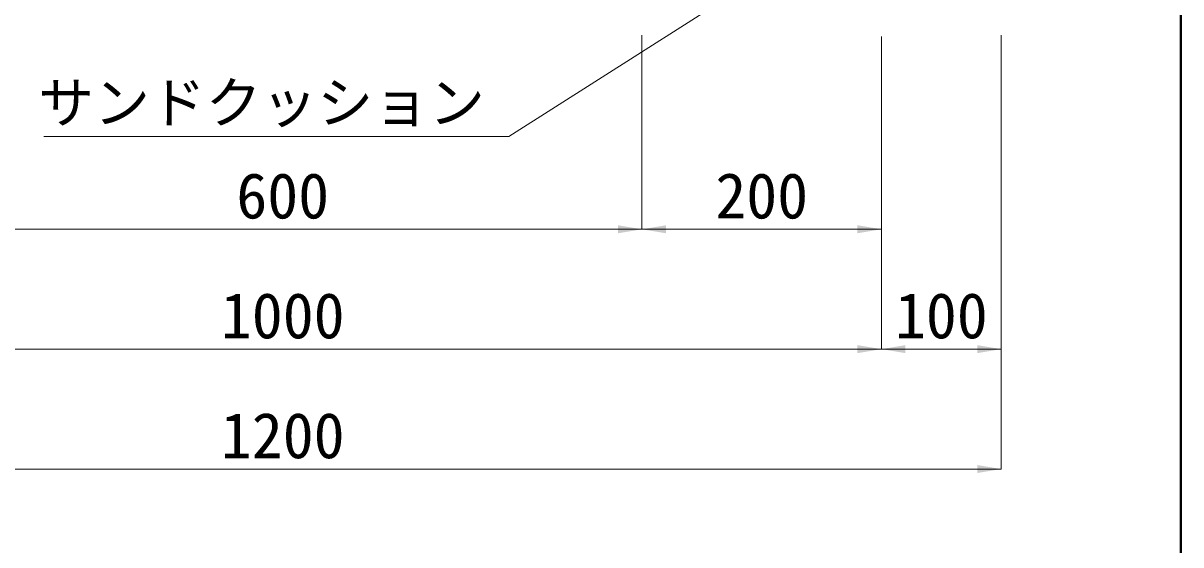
# Model space of a CAD drawing. Units: millimetres at full size. Extents: x 77366 to 106166, y -28085 to 6898.
# Drawn here: x 104999 to 105966, y -4597 to -4162 of the extents above; entities that cross this region are included whole.
import ezdxf
from ezdxf.enums import TextEntityAlignment as Align

# ---------------------------------------------------------------- set-up
doc = ezdxf.new("R2010")
doc.units = ezdxf.units.MM
doc.header["$LTSCALE"] = 50
for name, color, linetype, lineweight in [('図枠', 7, 'Continuous', 5), ('寸法線', 7, 'Continuous', 13), ('引出線', 4, 'Continuous', 13)]:
    doc.layers.add(name, color=color, linetype=linetype, lineweight=lineweight)
doc.styles.add('ＭＳ ゴシック', font='')
doc.styles.get('ＭＳ ゴシック').set_extended_font_data('MS Gothic')

# ---------------------------------------------------------------- blocks, each defined once
blk = doc.blocks.new('filled_arrow')
at = {"color": 0, "linetype": 'Continuous', "lineweight": -2}
blk.add_solid([(7.5, 1.25), (0, 0), (7.5, -1.25)], dxfattribs=at)

msp = doc.modelspace()

# ---------------------------------------------------------------- linework, layer by layer
at = {"layer": '図枠', "lineweight": 40}
msp.add_line((105965.8, -1525.36), (105965.8, -7065.36), dxfattribs=at)
at = {"layer": '寸法線'}
for p, q in [((105515.8, -4171.94), (105515.8, -4333.73)), ((105515.8, -4171.94), (105515.8, -4333.73)), ((105715.8, -4172.83), (105715.8, -4333.73)), ((105715.8, -4172.83), (105715.8, -4433.73)), ((105715.8, -4172.83), (105715.8, -4433.73)), ((105815.8, -4171.94), (105815.8, -4433.73)), ((105815.8, -4171.94), (105815.8, -4533.73)), ((104915.8, -4333.73), (105515.8, -4333.73)), ((105515.8, -4333.73), (105715.8, -4333.73)), ((104715.8, -4433.73), (105715.8, -4433.73)), ((105715.8, -4433.73), (105815.8, -4433.73)), ((104615.8, -4533.73), (105815.8, -4533.73))]:
    msp.add_line(p, q, dxfattribs=at)
at = {"layer": '引出線'}
msp.add_lwpolyline([(105662.07, -4092.65), (105404.55, -4256.35), (105016.33, -4256.35)], dxfattribs=at)

# ---------------------------------------------------------------- block references
at = {"layer": '寸法線', "xscale": 2.67, "yscale": 2.67, "rotation": 180}
for p in [(105515.8, -4333.73), (105715.8, -4333.73), (105715.8, -4433.73), (105815.8, -4433.73), (105815.8, -4533.73)]:
    msp.add_blockref('filled_arrow', p, dxfattribs=at)
at = {"layer": '寸法線', "xscale": 2.67, "yscale": 2.67}
for p in [(105515.8, -4333.73), (105715.8, -4433.73)]:
    msp.add_blockref('filled_arrow', p, dxfattribs=at)

# ---------------------------------------------------------------- texts
at = {"layer": '寸法線', "style": 'ＭＳ ゴシック'}
for s, p in [('600', (105215.8, -4305.73)), ('200', (105615.8, -4305.73)), ('1000', (105215.8, -4405.73)), ('100', (105765.8, -4405.73)), ('1200', (105215.8, -4505.73))]:
    msp.add_text(s, height=37.98, dxfattribs=at).set_placement(p, align=Align.MIDDLE_CENTER)
at = {"layer": '引出線', "style": 'ＭＳ ゴシック'}
msp.add_text('サンドクッション', height=34.18, dxfattribs=at).set_placement((105384.55, -4210.96), align=Align.TOP_RIGHT)

doc.saveas('drawing.dxf')
